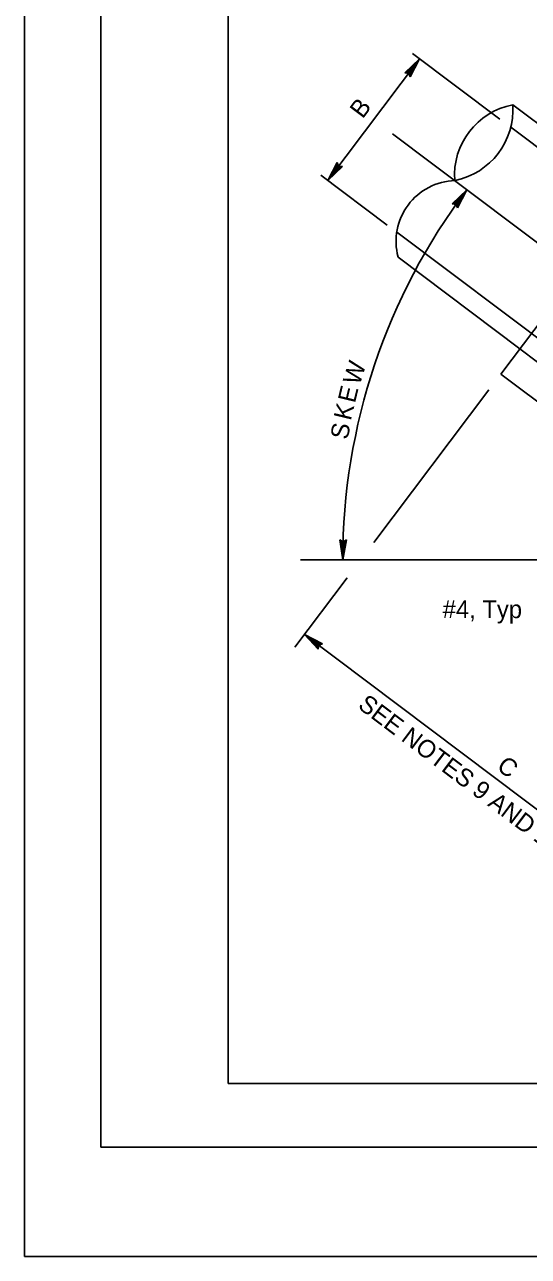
# Model space of a CAD drawing. Extents: x -879 to 881, y -471 to 715.
# Drawn here: x -879.5 to -681.4, y -471.3 to 13.6 of the extents above; entities that cross this region are included whole.
import ezdxf

# ---------------------------------------------------------------- set-up
doc = ezdxf.new("R2010")
doc.units = 0
for name, color, linetype in [('align_CULVERT', 7, 'Continuous'), ('align_CULVERT-anno', 7, 'Continuous'), ('border_PLOTTING-ELEMENTS', 7, 'Continuous'), ('border_rw_22x34_Cut_Lines', 7, 'Continuous'), ('border_SHEET', 7, 'Continuous')]:
    doc.layers.add(name, color=color, linetype=linetype)

msp = doc.modelspace()

# ---------------------------------------------------------------- linework, layer by layer
at = {"layer": 'align_CULVERT'}
for p, q in [((-639.56, -54.09), (-687.48, -17.98)), ((-591.42, -99.76), (-688.27, -26.78)), ((-639.56, -54.09), (-692.22, -123.97)), ((-595.36, -171.92), (-733.13, -68.1)), ((-684.7, -113.99), (-732.62, -77.88)), ((-677.71, -119.25), (-684.7, -113.99)), ((-619.44, -178.82), (-692.22, -123.97))]:
    msp.add_line(p, q, dxfattribs=at)
for centre, radius, start, end in [((-682.15, -45.73), 28.26, 100.8822, 184.0704), ((-715.87, -19.86), 28.45, 281.5239, 3.7853), ((-709.37, -71.76), 24.03, 91.9354, 194.755)]:
    msp.add_arc(centre, radius, start, end, dxfattribs=at)
at = {"layer": 'align_CULVERT-anno'}
for p, q in [((-724.16, 0.09), (-760.23, -47.78)), ((-729.94, -5.4), (-724.16, 0.09)), ((-729.56, -5.44), (-724.16, 0.09)), ((-724.16, 0.09), (-729.18, -5.48)), ((-724.16, 0.09), (-728.79, -5.51)), ((-728.41, -5.55), (-724.16, 0.09)), ((-728.27, -5.91), (-724.16, 0.09)), ((-728.13, -6.27), (-724.16, 0.09)), ((-724.16, 0.09), (-727.98, -6.63)), ((-724.16, 0.09), (-727.84, -6.99)), ((-692.63, -23.67), (-726.92, 2.18)), ((-729.18, -5.48), (-729.94, -5.4)), ((-729.18, -5.48), (-728.41, -5.55)), ((-728.41, -5.55), (-728.13, -6.27)), ((-728.13, -6.27), (-727.84, -6.99)), ((-512.21, -197.12), (-734.78, -29.41)), ((-760.23, -47.78), (-756.54, -40.7)), ((-760.23, -47.78), (-756.4, -41.06)), ((-756.26, -41.42), (-760.23, -47.78)), ((-756.12, -41.78), (-760.23, -47.78)), ((-755.98, -42.14), (-760.23, -47.78)), ((-760.23, -47.78), (-755.6, -42.18)), ((-760.23, -47.78), (-755.21, -42.21)), ((-754.83, -42.25), (-760.23, -47.78)), ((-754.44, -42.29), (-760.23, -47.78)), ((-756.26, -41.42), (-756.54, -40.7)), ((-755.98, -42.14), (-756.26, -41.42)), ((-755.21, -42.21), (-755.98, -42.14)), ((-755.21, -42.21), (-754.44, -42.29)), ((-736.95, -65.33), (-763, -45.7)), ((-711.32, -56.96), (-705.6, -51.4)), ((-710.94, -56.99), (-705.6, -51.4)), ((-705.6, -51.4), (-710.56, -57.02)), ((-705.6, -51.4), (-710.17, -57.06)), ((-709.79, -57.09), (-705.6, -51.4)), ((-709.64, -57.45), (-705.6, -51.4)), ((-709.5, -57.8), (-705.6, -51.4)), ((-705.6, -51.4), (-709.35, -58.16)), ((-705.6, -51.4), (-709.21, -58.52)), ((-710.56, -57.02), (-711.32, -56.96)), ((-710.56, -57.02), (-709.79, -57.09)), ((-709.79, -57.09), (-709.5, -57.8)), ((-709.5, -57.8), (-709.21, -58.52)), ((-696.85, -130.12), (-742.13, -190.21)), ((-754.83, -189.64), (-755.48, -189.22)), ((-754.35, -197.12), (-755.48, -189.22)), ((-754.35, -197.12), (-755.15, -189.43)), ((-754.83, -189.64), (-754.35, -197.12)), ((-754.18, -190.06), (-754.83, -189.64)), ((-754.5, -189.85), (-754.35, -197.12)), ((-752.85, -189.28), (-754.35, -197.12)), ((-753.18, -189.48), (-754.35, -197.12)), ((-754.35, -197.12), (-753.51, -189.67)), ((-754.35, -197.12), (-753.85, -189.87)), ((-754.18, -190.06), (-754.35, -197.12)), ((-753.51, -189.67), (-754.18, -190.06)), ((-753.51, -189.67), (-752.85, -189.28)), ((-771.03, -197.12), (-525.85, -197.12)), ((-752.65, -204.17), (-773.26, -231.51)), ((-763.82, -230.73), (-769.46, -226.48)), ((-763.97, -232.27), (-769.46, -226.48)), ((-769.46, -226.48), (-762.38, -230.17)), ((-763.1, -230.45), (-769.46, -226.48)), ((-769.46, -226.48), (-763.89, -231.5)), ((-763.93, -231.88), (-769.46, -226.48)), ((-769.46, -226.48), (-763.86, -231.11)), ((-763.46, -230.59), (-769.46, -226.48)), ((-769.46, -226.48), (-762.74, -230.31)), ((-769.46, -226.48), (-619.49, -339.49)), ((-763.89, -231.5), (-763.97, -232.27)), ((-763.89, -231.5), (-763.82, -230.73)), ((-763.82, -230.73), (-763.1, -230.45)), ((-763.1, -230.45), (-762.38, -230.17))]:
    msp.add_line(p, q, dxfattribs=at)
msp.add_arc((-512.21, -197.12), 242.14, 143.0007, 180, dxfattribs=at)
at = {"layer": 'border_PLOTTING-ELEMENTS'}
for points in [[(-879.48, -471.32), (880.53, -471.32), (880.53, 714.68), (-879.48, 714.68)], [(-849.48, 671.68), (850.53, 671.68), (850.53, -428.32), (-849.48, -428.32)]]:
    msp.add_lwpolyline(points, close=True, dxfattribs=at)
at = {"layer": 'border_rw_22x34_Cut_Lines'}
msp.add_lwpolyline([(-849.48, 671.68), (850.53, 671.68), (850.53, -428.32), (-849.48, -428.32)], close=True, dxfattribs=at)
at = {"layer": 'border_SHEET'}
for p, q in [((-799.48, -403.32), (-799.48, 646.68)), ((825.53, -403.32), (-799.48, -403.32))]:
    msp.add_line(p, q, dxfattribs=at)

# ---------------------------------------------------------------- texts
at = {"layer": 'align_CULVERT-anno'}
for s, rotation, p in [('B', 52.9999, (-746.55, -23.73)), ('W', 72.603, (-747.76, -128.69)), ('E', 76.4797, (-749.58, -135.67)), ('K', 76.4797, (-751.24, -142.55)), ('S', 80.3564, (-752.36, -149.99)), ('SEE NOTES 9 AND 10', 323.0003, (-748.82, -255.17)), ('C', 323.0003, (-694.22, -279.36))]:
    msp.add_text(s, height=7, rotation=rotation, dxfattribs=at).set_placement(p)
msp.add_text('#4, Typ  ', height=7, dxfattribs=at).set_placement((-715.06, -220.06))

doc.saveas('drawing.dxf')
